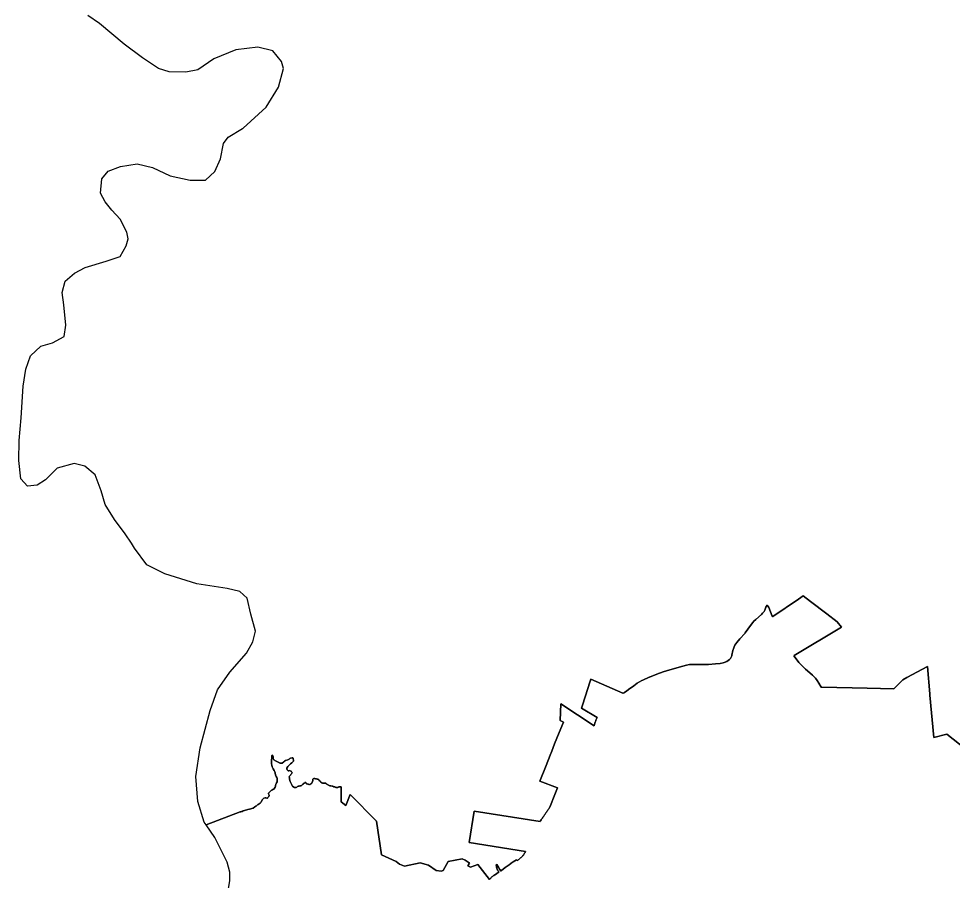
# Model space of a CAD drawing. Header units: inches. Extents: x 1341578 to 1502124, y 557203 to 748561.
# Drawn here: x 1341578 to 1361405, y 632776 to 651078 of the extents above; entities that cross this region are included whole.
import ezdxf

# ---------------------------------------------------------------- set-up
doc = ezdxf.new("R2010")
doc.units = ezdxf.units.IN
doc.header["$MEASUREMENT"] = 0
doc.layers.add('Zipcode', color=7, linetype='Continuous')

msp = doc.modelspace()

# ---------------------------------------------------------------- linework, layer by layer
at = {"layer": 'Zipcode'}
for points in [[(1362038, 635290), (1361267, 635900), (1360993, 635831), (1360905, 636729), (1360903, 636751), (1360859, 637337), (1360418, 637098), (1360334, 637052), (1360146, 636863), (1359574, 636875), (1358615, 636895), (1358601, 636896), (1358553, 636977), (1358514, 637038), (1358480, 637086), (1358446, 637125), (1358418, 637152), (1358308, 637243), (1358268, 637279), (1358193, 637353), (1358129, 637422), (1358093, 637467), (1358023, 637561), (1358032, 637566), (1359031, 638165), (1358944, 638283), (1358720, 638452), (1358378, 638711), (1358216, 638833), (1358117, 638765), (1357578, 638392), (1357569, 638386), (1357563, 638400), (1357489, 638589), (1357453, 638638), (1357429, 638592), (1357414, 638547), (1357406, 638528), (1357392, 638503), (1357379, 638484), (1357360, 638463), (1357335, 638439), (1357214, 638332), (1357176, 638293), (1357151, 638267), (1357101, 638205), (1356988, 638047), (1356979, 638036), (1356876, 637921), (1356810, 637840), (1356773, 637783), (1356757, 637753), (1356746, 637727), (1356729, 637673), (1356709, 637577), (1356703, 637557), (1356692, 637531), (1356675, 637505), (1356657, 637485), (1356630, 637461), (1356603, 637443), (1356580, 637431), (1356562, 637424), (1356523, 637412), (1356460, 637400), (1356362, 637390), (1356211, 637378), (1356155, 637376), (1356066, 637375), (1355894, 637379), (1355852, 637378), (1355807, 637374), (1355748, 637363), (1355665, 637342), (1355390, 637265), (1355247, 637219), (1355115, 637174), (1354960, 637110), (1354952, 637106), (1354816, 637046), (1354797, 637036), (1354701, 636977), (1354624, 636926), (1354512, 636845), (1354473, 636813), (1354418, 636773), (1354403, 636762), (1354393, 636766), (1353715, 637068), (1353629, 636800), (1353614, 636751), (1353517, 636448), (1353849, 636254), (1353848, 636253), (1353842, 636240), (1353836, 636226), (1353830, 636212), (1353824, 636197), (1353818, 636183), (1353813, 636167), (1353808, 636151), (1353803, 636135), (1353799, 636122), (1353795, 636108), (1353791, 636095), (1353787, 636080), (1353786, 636074), (1353079, 636545), (1353063, 636190), (1353132, 636154), (1353045, 635935), (1352947, 635690), (1352886, 635535), (1352854, 635454), (1352767, 635236), (1352636, 634904), (1353008, 634760), (1352952, 634617), (1352848, 634348), (1352841, 634339), (1352831, 634326), (1352822, 634313), (1352813, 634301), (1352803, 634288), (1352796, 634277), (1352788, 634266), (1352781, 634255), (1352772, 634242), (1352763, 634229), (1352755, 634216), (1352745, 634201), (1352734, 634186), (1352726, 634174), (1352719, 634162), (1352711, 634151), (1352700, 634135), (1352689, 634119), (1352680, 634106), (1352671, 634093), (1352661, 634078), (1352650, 634062), (1352643, 634051), (1352640, 634046), (1351241, 634266), (1351135, 633600), (1352329, 633408), (1352328, 633407), (1352319, 633389), (1352310, 633373), (1352302, 633360), (1352294, 633347), (1352284, 633334), (1352275, 633321), (1352262, 633307), (1352249, 633293), (1352237, 633282), (1352225, 633271), (1352212, 633260), (1352199, 633250), (1352188, 633241), (1352177, 633232), (1352165, 633223), (1352154, 633217), (1352141, 633233), (1352064, 633192), (1352022, 633158), (1352018, 633154), (1351980, 633125), (1351941, 633096), (1351901, 633069), (1351818, 633005), (1351803, 632995), (1351784, 633025), (1351780, 633030), (1351777, 633036), (1351774, 633041), (1351772, 633047), (1351769, 633052), (1351767, 633058), (1351765, 633064), (1351720, 633133), (1351706, 633128), (1351722, 633049), (1351725, 633042), (1351728, 633034), (1351731, 633027), (1351734, 633021), (1351738, 633014), (1351742, 633007), (1351746, 633001), (1351747, 632999), (1351766, 632969), (1351751, 632960), (1351690, 632923), (1351675, 632913), (1351660, 632903), (1351646, 632892), (1351631, 632880), (1351618, 632868), (1351604, 632855), (1351591, 632842), (1351579, 632829), (1351567, 632815), (1351321, 633135), (1351160, 633075), (1351106, 633108), (1351144, 633158), (1351110, 633182), (1351047, 633224), (1350985, 633254), (1350686, 633198), (1350583, 633008), (1350542, 632995), (1350431, 633007), (1350274, 633122), (1350092, 633166), (1349763, 633097), (1349659, 633142), (1349586, 633199), (1349275, 633339), (1349166, 634055), (1348610, 634621), (1348518, 634387), (1348418, 634461), (1348418, 634779), (1348371, 634778), (1348361, 634776), (1348352, 634771), (1348346, 634769), (1348325, 634768), (1348315, 634765), (1348306, 634766), (1348301, 634772), (1348292, 634776), (1348282, 634778), (1348274, 634782), (1348264, 634779), (1348258, 634780), (1348250, 634787), (1348248, 634796), (1348227, 634797), (1348197, 634801), (1348187, 634801), (1348176, 634803), (1348148, 634815), (1348140, 634820), (1348135, 634826), (1348126, 634831), (1348118, 634837), (1348118, 634839), (1348099, 634847), (1348090, 634856), (1348080, 634856), (1348075, 634860), (1348064, 634860), (1348044, 634856), (1348034, 634857), (1348024, 634860), (1348005, 634867), (1347988, 634878), (1347985, 634888), (1347970, 634902), (1347954, 634914), (1347950, 634923), (1347943, 634930), (1347926, 634940), (1347906, 634947), (1347896, 634949), (1347887, 634953), (1347877, 634954), (1347857, 634957), (1347848, 634961), (1347837, 634962), (1347831, 634960), (1347823, 634953), (1347820, 634947), (1347815, 634917), (1347811, 634897), (1347807, 634888), (1347804, 634878), (1347796, 634859), (1347790, 634851), (1347781, 634846), (1347771, 634843), (1347766, 634838), (1347762, 634830), (1347756, 634827), (1347746, 634825), (1347738, 634827), (1347730, 634833), (1347724, 634836), (1347719, 634834), (1347712, 634835), (1347708, 634839), (1347699, 634843), (1347695, 634846), (1347685, 634847), (1347677, 634854), (1347669, 634871), (1347650, 634872), (1347645, 634869), (1347638, 634862), (1347630, 634856), (1347617, 634841), (1347601, 634827), (1347587, 634813), (1347570, 634801), (1347561, 634799), (1347551, 634800), (1347541, 634799), (1347531, 634797), (1347511, 634795), (1347504, 634796), (1347492, 634790), (1347482, 634781), (1347475, 634772), (1347463, 634769), (1347447, 634770), (1347424, 634768), (1347411, 634771), (1347388, 634798), (1347384, 634800), (1347376, 634807), (1347371, 634816), (1347369, 634825), (1347339, 634896), (1347324, 634940), (1347320, 634969), (1347319, 634995), (1347322, 635005), (1347347, 635030), (1347354, 635039), (1347364, 635058), (1347379, 635084), (1347374, 635094), (1347368, 635100), (1347358, 635110), (1347337, 635118), (1347318, 635124), (1347306, 635122), (1347295, 635123), (1347284, 635127), (1347273, 635141), (1347270, 635147), (1347265, 635157), (1347265, 635168), (1347268, 635178), (1347289, 635214), (1347343, 635268), (1347370, 635289), (1347394, 635310), (1347407, 635325), (1347409, 635334), (1347406, 635354), (1347399, 635370), (1347399, 635382), (1347397, 635389), (1347390, 635393), (1347379, 635393), (1347344, 635392), (1347333, 635385), (1347312, 635366), (1347300, 635361), (1347284, 635354), (1347241, 635337), (1347220, 635326), (1347200, 635314), (1347166, 635285), (1347153, 635281), (1347136, 635281), (1347119, 635285), (1347107, 635289), (1347094, 635300), (1347068, 635314), (1347010, 635343), (1346999, 635352), (1346989, 635354), (1346984, 635359), (1346978, 635380), (1346975, 635399), (1346973, 635422), (1346969, 635441), (1346963, 635455), (1346961, 635456), (1346959, 635456), (1346950, 635443), (1346947, 635421), (1346945, 635382), (1346943, 635363), (1346940, 635346), (1346940, 635323), (1346943, 635296), (1346944, 635268), (1346948, 635239), (1346958, 635207), (1346976, 635160), (1346999, 635129), (1347006, 635116), (1347009, 635102), (1347011, 635099), (1347017, 635081), (1347017, 635077), (1347027, 635030), (1347034, 635019), (1347041, 635000), (1347051, 634982), (1347060, 634963), (1347063, 634944), (1347063, 634921), (1347062, 634902), (1347059, 634889), (1347048, 634865), (1347039, 634849), (1347031, 634831), (1347026, 634813), (1347024, 634796), (1347016, 634775), (1347006, 634756), (1346990, 634734), (1346970, 634725), (1346947, 634713), (1346944, 634710), (1346927, 634699), (1346909, 634681), (1346894, 634660), (1346879, 634643), (1346877, 634629), (1346890, 634606), (1346893, 634590), (1346886, 634581), (1346885, 634578), (1346881, 634576), (1346874, 634567), (1346865, 634558), (1346863, 634556), (1346857, 634542), (1346844, 634542), (1346840, 634541), (1346824, 634545), (1346803, 634547), (1346775, 634538), (1346762, 634528), (1346747, 634510), (1346725, 634464), (1346725, 634462), (1346715, 634447), (1346701, 634432), (1346679, 634420), (1346657, 634405), (1346653, 634404), (1346632, 634388), (1346614, 634372), (1346610, 634369), (1346587, 634356), (1346551, 634329), (1346523, 634324), (1346500, 634313), (1346472, 634307), (1346441, 634299), (1346417, 634293), (1346388, 634289), (1346369, 634282), (1346342, 634273), (1346317, 634261), (1346302, 634255), (1346290, 634247), (1346276, 634249), (1345552, 633975), (1345511, 634033), (1345381, 634468), (1345338, 635000), (1345424, 635609), (1345642, 636402), (1345794, 636836), (1346055, 637217), (1346413, 637619), (1346544, 637858), (1346598, 638086), (1346500, 638445), (1346424, 638782), (1346272, 638923), (1346000, 638988), (1345359, 639086), (1344675, 639303), (1344294, 639488), (1344034, 639847), (1343969, 639947), (1343838, 640151), (1343610, 640455), (1343414, 640770), (1343327, 641064), (1343197, 641400), (1342979, 641585), (1342751, 641640), (1342393, 641542), (1342143, 641292), (1341969, 641183), (1341762, 641161), (1341621, 641314), (1341578, 641705), (1341589, 642129), (1341632, 642607), (1341675, 643280), (1341730, 643639), (1341828, 643922), (1342045, 644128), (1342295, 644204), (1342545, 644334), (1342577, 644574), (1342534, 645008), (1342501, 645269), (1342567, 645508), (1342762, 645682), (1342990, 645801), (1343436, 645932), (1343729, 646030), (1343860, 646258), (1343903, 646410), (1343871, 646551), (1343729, 646823), (1343555, 647018), (1343414, 647192), (1343316, 647377), (1343338, 647681), (1343479, 647844), (1343740, 647942), (1344088, 647996), (1344414, 647920), (1344794, 647747), (1345218, 647649), (1345544, 647649), (1345740, 647833), (1345859, 648105), (1345924, 648431), (1346022, 648562), (1346327, 648751), (1346337, 648757), (1346826, 649203), (1347087, 649626), (1347196, 650018), (1347152, 650170), (1346968, 650398), (1346652, 650474), (1346185, 650420), (1345718, 650224), (1345381, 649996), (1345120, 649942), (1344772, 649952), (1344544, 650018), (1344207, 650246), (1343816, 650539), (1343295, 650974), (1343045, 651148)], [(1346000, 632457), (1346055, 632783), (1346055, 632968), (1346000, 633185), (1345740, 633707), (1345552, 633975), (1346276, 634249), (1346290, 634247), (1346302, 634255), (1346317, 634261), (1346342, 634273), (1346369, 634282), (1346388, 634289), (1346417, 634293), (1346441, 634299), (1346472, 634307), (1346500, 634313), (1346523, 634324), (1346551, 634329), (1346587, 634356), (1346610, 634369), (1346614, 634372), (1346632, 634388), (1346653, 634404), (1346657, 634405), (1346679, 634420), (1346701, 634432), (1346715, 634447), (1346725, 634462), (1346725, 634464), (1346747, 634510), (1346762, 634528), (1346775, 634538), (1346803, 634547), (1346824, 634545), (1346840, 634541), (1346844, 634542), (1346857, 634542), (1346863, 634556), (1346865, 634558), (1346874, 634567), (1346881, 634576), (1346885, 634578), (1346886, 634581), (1346893, 634590), (1346890, 634606), (1346877, 634629), (1346879, 634643), (1346894, 634660), (1346909, 634681), (1346927, 634699), (1346944, 634710), (1346947, 634713), (1346970, 634725), (1346990, 634734), (1347006, 634756), (1347016, 634775), (1347024, 634796), (1347026, 634813), (1347031, 634831), (1347039, 634849), (1347048, 634865), (1347059, 634889), (1347062, 634902), (1347063, 634921), (1347063, 634944), (1347060, 634963), (1347051, 634982), (1347041, 635000), (1347034, 635019), (1347027, 635030), (1347017, 635077), (1347017, 635081), (1347011, 635099), (1347009, 635102), (1347006, 635116), (1346999, 635129), (1346976, 635160), (1346958, 635207), (1346948, 635239), (1346944, 635268), (1346943, 635296), (1346940, 635323), (1346940, 635346), (1346943, 635363), (1346945, 635382), (1346947, 635421), (1346950, 635443), (1346959, 635456), (1346961, 635456), (1346963, 635455), (1346969, 635441), (1346973, 635422), (1346975, 635399), (1346978, 635380), (1346984, 635359), (1346989, 635354), (1346999, 635352), (1347010, 635343), (1347068, 635314), (1347094, 635300), (1347107, 635289), (1347119, 635285), (1347136, 635281), (1347153, 635281), (1347166, 635285), (1347200, 635314), (1347220, 635326), (1347241, 635337), (1347284, 635354), (1347300, 635361), (1347312, 635366), (1347333, 635385), (1347344, 635392), (1347379, 635393), (1347390, 635393), (1347397, 635389), (1347399, 635382), (1347399, 635370), (1347406, 635354), (1347409, 635334), (1347407, 635325), (1347394, 635310), (1347370, 635289), (1347343, 635268), (1347289, 635214), (1347268, 635178), (1347265, 635168), (1347265, 635157), (1347270, 635147), (1347273, 635141), (1347284, 635127), (1347295, 635123), (1347306, 635122), (1347318, 635124), (1347337, 635118), (1347358, 635110), (1347368, 635100), (1347374, 635094), (1347379, 635084), (1347364, 635058), (1347354, 635039), (1347347, 635030), (1347322, 635005), (1347319, 634995), (1347320, 634969), (1347324, 634940), (1347339, 634896), (1347369, 634825), (1347371, 634816), (1347376, 634807), (1347384, 634800), (1347388, 634798), (1347411, 634771), (1347424, 634768), (1347447, 634770), (1347463, 634769), (1347475, 634772), (1347482, 634781), (1347492, 634790), (1347504, 634796), (1347511, 634795), (1347531, 634797), (1347541, 634799), (1347551, 634800), (1347561, 634799), (1347570, 634801), (1347587, 634813), (1347601, 634827), (1347617, 634841), (1347630, 634856), (1347638, 634862), (1347645, 634869), (1347650, 634872), (1347669, 634871), (1347677, 634854), (1347685, 634847), (1347695, 634846), (1347699, 634843), (1347708, 634839), (1347712, 634835), (1347719, 634834), (1347724, 634836), (1347730, 634833), (1347738, 634827), (1347746, 634825), (1347756, 634827), (1347762, 634830), (1347766, 634838), (1347771, 634843), (1347781, 634846), (1347790, 634851), (1347796, 634859), (1347804, 634878), (1347807, 634888), (1347811, 634897), (1347815, 634917), (1347820, 634947), (1347823, 634953), (1347831, 634960), (1347837, 634962), (1347848, 634961), (1347857, 634957), (1347877, 634954), (1347887, 634953), (1347896, 634949), (1347906, 634947), (1347926, 634940), (1347943, 634930), (1347950, 634923), (1347954, 634914), (1347970, 634902), (1347985, 634888), (1347988, 634878), (1348005, 634867), (1348024, 634860), (1348034, 634857), (1348044, 634856), (1348064, 634860), (1348075, 634860), (1348080, 634856), (1348090, 634856), (1348099, 634847), (1348118, 634839), (1348118, 634837), (1348126, 634831), (1348135, 634826), (1348140, 634820), (1348148, 634815), (1348176, 634803), (1348187, 634801), (1348197, 634801), (1348227, 634797), (1348248, 634796), (1348250, 634787), (1348258, 634780), (1348264, 634779), (1348274, 634782), (1348282, 634778), (1348292, 634776), (1348301, 634772), (1348306, 634766), (1348315, 634765), (1348325, 634768), (1348346, 634769), (1348352, 634771), (1348361, 634776), (1348371, 634778), (1348418, 634779), (1348418, 634461), (1348518, 634387), (1348610, 634621), (1349166, 634055), (1349275, 633339), (1349586, 633199), (1349659, 633142), (1349763, 633097), (1350092, 633166), (1350274, 633122), (1350431, 633007), (1350542, 632995), (1350583, 633008), (1350686, 633198), (1350985, 633254), (1351047, 633224), (1351110, 633182), (1351144, 633158), (1351106, 633108), (1351160, 633075), (1351321, 633135), (1351567, 632815), (1351579, 632829), (1351591, 632842), (1351604, 632855), (1351618, 632868), (1351631, 632880), (1351646, 632892), (1351660, 632903), (1351675, 632913), (1351690, 632923), (1351751, 632960), (1351766, 632969), (1351747, 632999), (1351746, 633001), (1351742, 633007), (1351738, 633014), (1351734, 633021), (1351731, 633027), (1351728, 633034), (1351725, 633042), (1351722, 633049), (1351706, 633128), (1351720, 633133), (1351765, 633064), (1351767, 633058), (1351769, 633052), (1351772, 633047), (1351774, 633041), (1351777, 633036), (1351780, 633030), (1351784, 633025), (1351803, 632995), (1351818, 633005), (1351901, 633069), (1351941, 633096), (1351980, 633125), (1352018, 633154), (1352022, 633158), (1352064, 633192), (1352141, 633233), (1352154, 633217), (1352165, 633223), (1352177, 633232), (1352188, 633241), (1352199, 633250), (1352212, 633260), (1352225, 633271), (1352237, 633282), (1352249, 633293), (1352262, 633307), (1352275, 633321), (1352284, 633334), (1352294, 633347), (1352302, 633360), (1352310, 633373), (1352319, 633389), (1352328, 633407), (1352329, 633408), (1351135, 633600), (1351241, 634266), (1352640, 634046), (1352643, 634051), (1352650, 634062), (1352661, 634078), (1352671, 634093), (1352680, 634106), (1352689, 634119), (1352700, 634135), (1352711, 634151), (1352719, 634162), (1352726, 634174), (1352734, 634186), (1352745, 634201), (1352755, 634216), (1352763, 634229), (1352772, 634242), (1352781, 634255), (1352788, 634266), (1352796, 634277), (1352803, 634288), (1352813, 634301), (1352822, 634313), (1352831, 634326), (1352841, 634339), (1352848, 634348), (1352952, 634617), (1353008, 634760), (1352636, 634904), (1352767, 635236), (1352854, 635454), (1352886, 635535), (1352947, 635690), (1353045, 635935), (1353132, 636154), (1353063, 636190), (1353079, 636545), (1353786, 636074), (1353787, 636080), (1353791, 636095), (1353795, 636108), (1353799, 636122), (1353803, 636135), (1353808, 636151), (1353813, 636167), (1353818, 636183), (1353824, 636197), (1353830, 636212), (1353836, 636226), (1353842, 636240), (1353848, 636253), (1353849, 636254), (1353517, 636448), (1353614, 636751), (1353629, 636800), (1353715, 637068), (1354393, 636766), (1354403, 636762), (1354418, 636773), (1354473, 636813), (1354512, 636845), (1354624, 636926), (1354701, 636977), (1354797, 637036), (1354816, 637046), (1354952, 637106), (1354960, 637110), (1355115, 637174), (1355247, 637219), (1355390, 637265), (1355665, 637342), (1355748, 637363), (1355807, 637374), (1355852, 637378), (1355894, 637379), (1356066, 637375), (1356155, 637376), (1356211, 637378), (1356362, 637390), (1356460, 637400), (1356523, 637412), (1356562, 637424), (1356580, 637431), (1356603, 637443), (1356630, 637461), (1356657, 637485), (1356675, 637505), (1356692, 637531), (1356703, 637557), (1356709, 637577), (1356729, 637673), (1356746, 637727), (1356757, 637753), (1356773, 637783), (1356810, 637840), (1356876, 637921), (1356979, 638036), (1356988, 638047), (1357101, 638205), (1357151, 638267), (1357176, 638293), (1357214, 638332), (1357335, 638439), (1357360, 638463), (1357379, 638484), (1357392, 638503), (1357406, 638528), (1357414, 638547), (1357429, 638592), (1357453, 638638), (1357489, 638589), (1357563, 638400), (1357569, 638386), (1357578, 638392), (1358117, 638765), (1358216, 638833), (1358378, 638711), (1358720, 638452), (1358944, 638283), (1359031, 638165), (1358032, 637566), (1358023, 637561), (1358093, 637467), (1358129, 637422), (1358193, 637353), (1358268, 637279), (1358308, 637243), (1358418, 637152), (1358446, 637125), (1358480, 637086), (1358514, 637038), (1358553, 636977), (1358601, 636896), (1358615, 636895), (1359574, 636875), (1360146, 636863), (1360334, 637052), (1360418, 637098), (1360859, 637337), (1360903, 636751), (1360905, 636729), (1360993, 635831), (1361267, 635900), (1362038, 635290)]]:
    msp.add_lwpolyline(points, dxfattribs=at)

doc.saveas('drawing.dxf')
